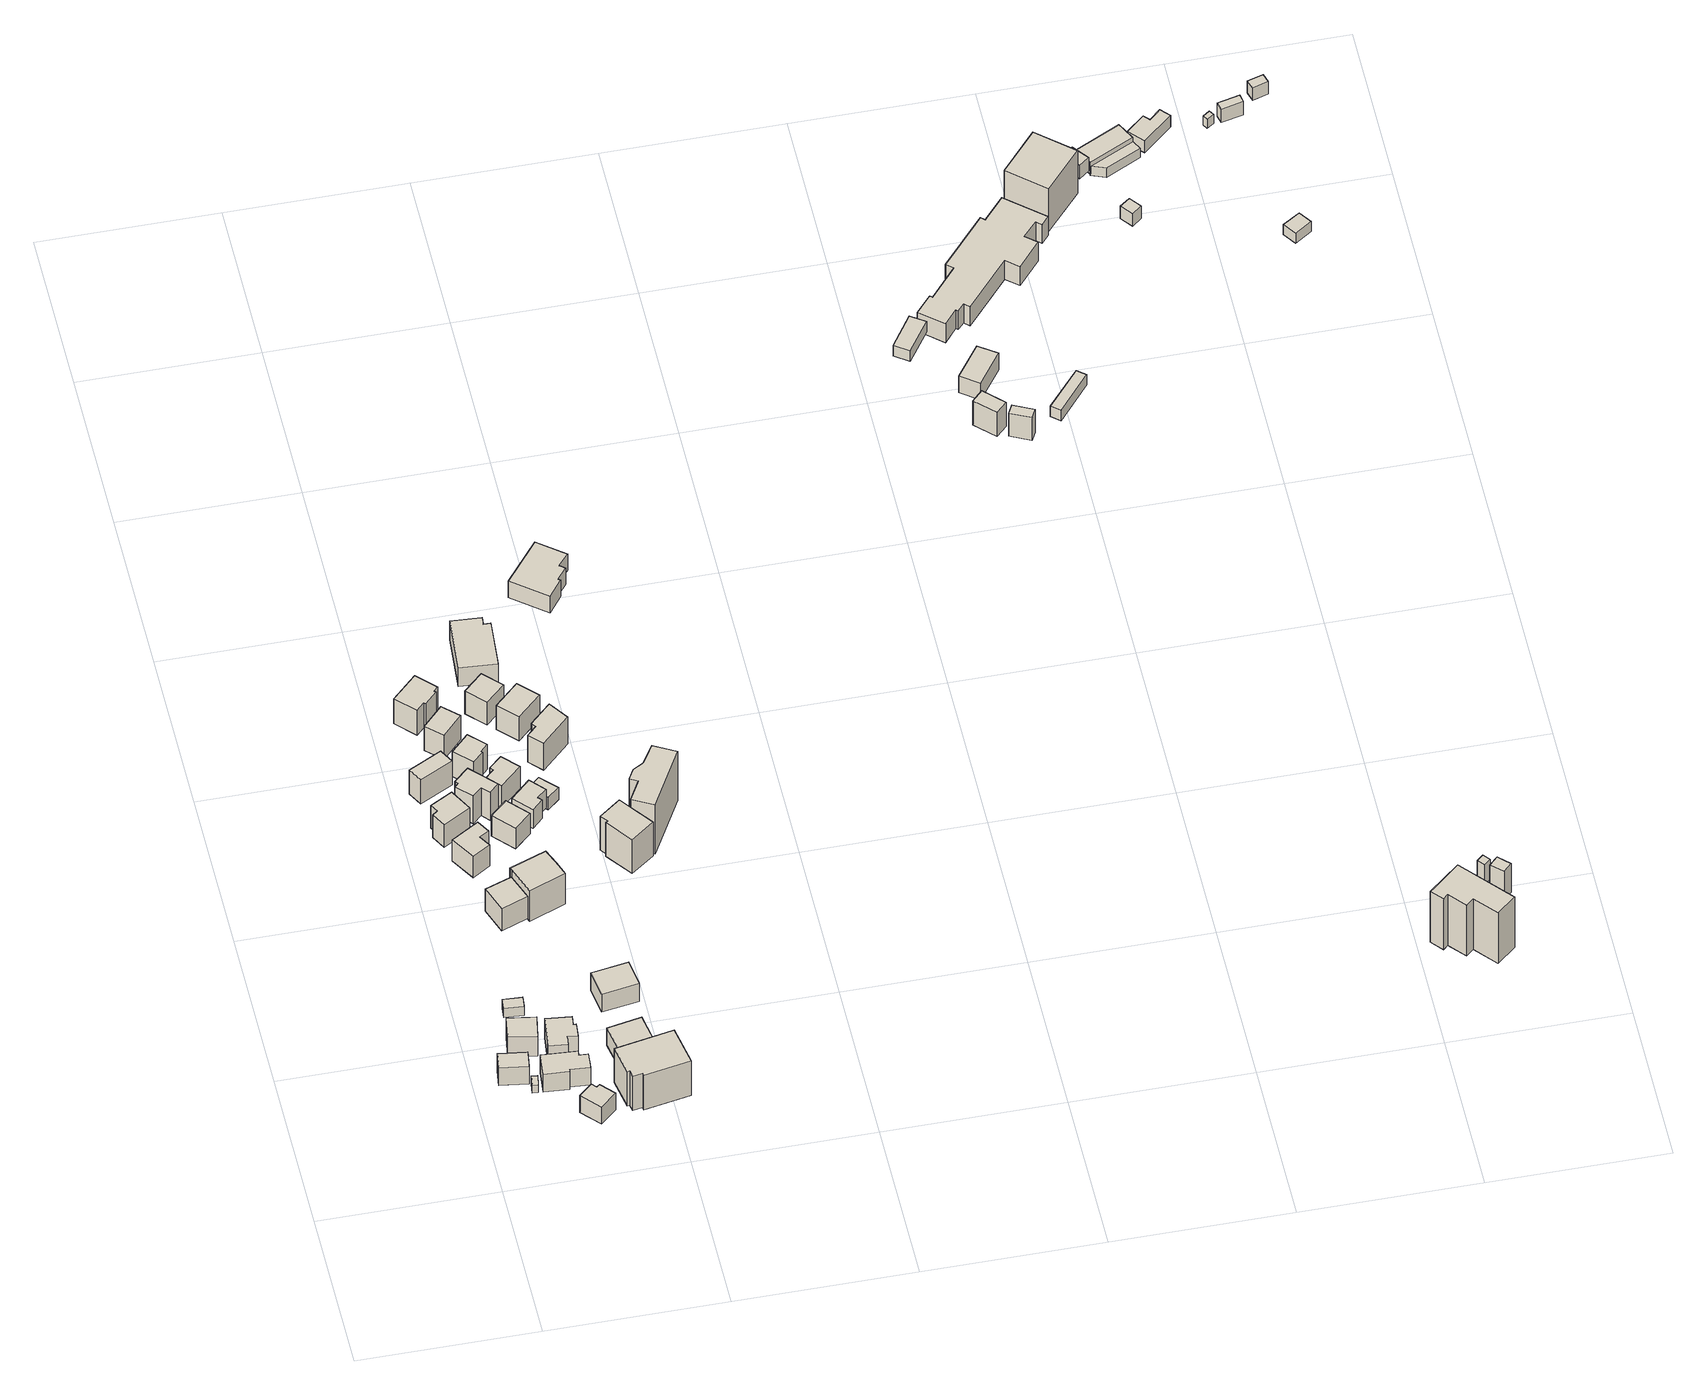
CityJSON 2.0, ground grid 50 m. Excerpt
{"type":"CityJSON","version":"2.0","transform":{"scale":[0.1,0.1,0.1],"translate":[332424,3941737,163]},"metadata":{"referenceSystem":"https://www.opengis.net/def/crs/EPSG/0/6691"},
"CityObjects":{
"building1":{"type":"Building","attributes":{"usage":"411","measuredHeight":7.6,"storeysAboveGround":2,"BuildingIDAttribute.prefecture":"14","BuildingIDAttribute.city":"14151","BuildingDetailAttribute.totalFloorArea":66.22,"BuildingDetailAttribute.buildingFootprintArea":33.11,"BuildingDetailAttribute.buildingStructureType":"601","BuildingDetailAttribute.buildingStructureOrgType":"1","BuildingDetailAttribute.orgUsage":"10","BuildingDetailAttribute.surveyYear":2015,"BuildingLandSlideRiskAttribute.description":"1","BuildingLandSlideRiskAttribute.areaType":"1"},"geometry":[{"type":"Solid","lod":"1","boundaries":[[[[0,1,2,3]],[[2,4,5,3]],[[1,6,4,2]],[[0,7,6,1]],[[3,5,7,0]],[[4,6,7,5]]]]}]},
"building2":{"type":"Building","attributes":{"BuildingIDAttribute.prefecture":"14","BuildingIDAttribute.city":"14151","BuildingDetailAttribute.surveyYear":2015,"BuildingLandSlideRiskAttribute.description":"1","BuildingLandSlideRiskAttribute.areaType":"1"},"geometry":[{"type":"Solid","lod":"1","boundaries":[[[[8,9,10,11]],[[10,12,13,11]],[[9,14,12,10]],[[8,15,14,9]],[[11,13,15,8]],[[12,14,15,13]]]]}]},
"building3":{"type":"Building","attributes":{"usage":"411","measuredHeight":8.2,"storeysAboveGround":2,"BuildingIDAttribute.prefecture":"14","BuildingIDAttribute.city":"14151","BuildingDetailAttribute.totalFloorArea":88.1,"BuildingDetailAttribute.buildingFootprintArea":44.05,"BuildingDetailAttribute.buildingStructureType":"601","BuildingDetailAttribute.buildingStructureOrgType":"1","BuildingDetailAttribute.orgUsage":"10","BuildingDetailAttribute.surveyYear":2015,"BuildingLandSlideRiskAttribute.description":"1","BuildingLandSlideRiskAttribute.areaType":"1"},"geometry":[{"type":"Solid","lod":"1","boundaries":[[[[16,17,18,19]],[[18,20,21,19]],[[17,22,20,18]],[[16,23,22,17]],[[19,21,23,16]],[[20,22,23,21]]]]}]},
"building4":{"type":"Building","attributes":{"usage":"451","measuredHeight":3.6,"storeysAboveGround":1,"BuildingIDAttribute.prefecture":"14","BuildingIDAttribute.city":"14151","BuildingDetailAttribute.totalFloorArea":15.92,"BuildingDetailAttribute.buildingFootprintArea":15.92,"BuildingDetailAttribute.buildingStructureType":"601","BuildingDetailAttribute.buildingStructureOrgType":"1","BuildingDetailAttribute.orgUsage":"200","BuildingDetailAttribute.surveyYear":2015,"BuildingLandSlideRiskAttribute.description":"1","BuildingLandSlideRiskAttribute.areaType":"1"},"geometry":[{"type":"Solid","lod":"1","boundaries":[[[[24,25,26,27]],[[26,28,29,27]],[[25,30,28,26]],[[24,31,30,25]],[[27,29,31,24]],[[28,30,31,29]]]]}]},
"building5":{"type":"Building","attributes":{"usage":"411","measuredHeight":7.5,"storeysAboveGround":2,"BuildingIDAttribute.prefecture":"14","BuildingIDAttribute.city":"14151","BuildingDetailAttribute.totalFloorArea":128.13,"BuildingDetailAttribute.buildingFootprintArea":64.07,"BuildingDetailAttribute.buildingStructureType":"601","BuildingDetailAttribute.buildingStructureOrgType":"1","BuildingDetailAttribute.orgUsage":"10","BuildingDetailAttribute.surveyYear":2015,"BuildingLandSlideRiskAttribute.description":"1","BuildingLandSlideRiskAttribute.areaType":"1"},"geometry":[{"type":"Solid","lod":"1","boundaries":[[[[32,33,34,35,36,37,38,39]],[[38,40,41,39]],[[37,42,40,38]],[[36,43,42,37]],[[35,44,43,36]],[[34,45,44,35]],[[33,46,45,34]],[[32,47,46,33]],[[39,41,47,32]],[[40,42,43,44,45,46,47,41]]]]}]},
"building6":{"type":"Building","attributes":{"usage":"411","measuredHeight":7.3,"storeysAboveGround":2,"BuildingIDAttribute.prefecture":"14","BuildingIDAttribute.city":"14151","BuildingDetailAttribute.totalFloorArea":67.98,"BuildingDetailAttribute.buildingFootprintArea":33.99,"BuildingDetailAttribute.buildingStructureType":"601","BuildingDetailAttribute.buildingStructureOrgType":"1","BuildingDetailAttribute.orgUsage":"10","BuildingDetailAttribute.surveyYear":2015,"BuildingLandSlideRiskAttribute.description":"1","BuildingLandSlideRiskAttribute.areaType":"1"},"geometry":[{"type":"Solid","lod":"1","boundaries":[[[[48,49,50,51,52,53]],[[52,54,55,53]],[[51,56,54,52]],[[50,57,56,51]],[[49,58,57,50]],[[48,59,58,49]],[[53,55,59,48]],[[54,56,57,58,59,55]]]]}]},
"building7":{"type":"Building","attributes":{"usage":"411","measuredHeight":8.1,"storeysAboveGround":2,"BuildingIDAttribute.prefecture":"14","BuildingIDAttribute.city":"14151","BuildingDetailAttribute.totalFloorArea":109.6,"BuildingDetailAttribute.buildingFootprintArea":54.8,"BuildingDetailAttribute.buildingStructureType":"601","BuildingDetailAttribute.buildingStructureOrgType":"1","BuildingDetailAttribute.orgUsage":"10","BuildingDetailAttribute.surveyYear":2015,"BuildingLandSlideRiskAttribute.description":"1","BuildingLandSlideRiskAttribute.areaType":"1"},"geometry":[{"type":"Solid","lod":"1","boundaries":[[[[60,61,62,63,64,65,66,67,68]],[[67,69,70,68]],[[66,71,69,67]],[[65,72,71,66]],[[64,73,72,65]],[[63,74,73,64]],[[62,75,74,63]],[[61,76,75,62]],[[60,77,76,61]],[[68,70,77,60]],[[69,71,72,73,74,75,76,77,70]]]]}]},
"building8":{"type":"Building","attributes":{"usage":"411","measuredHeight":9.8,"storeysAboveGround":2,"BuildingIDAttribute.prefecture":"14","BuildingIDAttribute.city":"14151","BuildingDetailAttribute.totalFloorArea":100.2,"BuildingDetailAttribute.buildingFootprintArea":50.1,"BuildingDetailAttribute.buildingStructureType":"601","BuildingDetailAttribute.buildingStructureOrgType":"1","BuildingDetailAttribute.orgUsage":"10","BuildingDetailAttribute.surveyYear":2015},"geometry":[{"type":"Solid","lod":"1","boundaries":[[[[78,79,80,81,82,83]],[[82,84,85,83]],[[81,86,84,82]],[[80,87,86,81]],[[79,88,87,80]],[[78,89,88,79]],[[83,85,89,78]],[[84,86,87,88,89,85]]]]}]},
"building9":{"type":"Building","attributes":{"usage":"411","measuredHeight":8.9,"storeysAboveGround":2,"BuildingIDAttribute.prefecture":"14","BuildingIDAttribute.city":"14151","BuildingDetailAttribute.totalFloorArea":109.47,"BuildingDetailAttribute.buildingFootprintArea":54.73,"BuildingDetailAttribute.buildingStructureType":"601","BuildingDetailAttribute.buildingStructureOrgType":"1","BuildingDetailAttribute.orgUsage":"10","BuildingDetailAttribute.surveyYear":2015,"BuildingLandSlideRiskAttribute.description":"1","BuildingLandSlideRiskAttribute.areaType":"1"},"geometry":[{"type":"Solid","lod":"1","boundaries":[[[[90,91,92,93]],[[92,94,95,93]],[[91,96,94,92]],[[90,97,96,91]],[[93,95,97,90]],[[94,96,97,95]]]]}]},
"building10":{"type":"Building","attributes":{"usage":"411","measuredHeight":9.5,"storeysAboveGround":2,"BuildingIDAttribute.prefecture":"14","BuildingIDAttribute.city":"14151","BuildingDetailAttribute.totalFloorArea":100.1,"BuildingDetailAttribute.buildingFootprintArea":50.05,"BuildingDetailAttribute.buildingStructureType":"601","BuildingDetailAttribute.buildingStructureOrgType":"1","BuildingDetailAttribute.orgUsage":"10","BuildingDetailAttribute.surveyYear":2015},"geometry":[{"type":"Solid","lod":"1","boundaries":[[[[98,99,100,101,102,103]],[[102,104,105,103]],[[101,106,104,102]],[[100,107,106,101]],[[99,108,107,100]],[[98,109,108,99]],[[103,105,109,98]],[[104,106,107,108,109,105]]]]}]},
"building11":{"type":"Building","attributes":{"usage":"411","measuredHeight":9.9,"storeysAboveGround":2,"BuildingIDAttribute.prefecture":"14","BuildingIDAttribute.city":"14151","BuildingDetailAttribute.totalFloorArea":78.92,"BuildingDetailAttribute.buildingFootprintArea":39.46,"BuildingDetailAttribute.buildingStructureType":"601","BuildingDetailAttribute.buildingStructureOrgType":"1","BuildingDetailAttribute.orgUsage":"10","BuildingDetailAttribute.surveyYear":2015},"geometry":[{"type":"Solid","lod":"1","boundaries":[[[[110,111,112,113]],[[112,114,115,113]],[[111,116,114,112]],[[110,117,116,111]],[[113,115,117,110]],[[114,116,117,115]]]]}]},
"building12":{"type":"Building","attributes":{"usage":"411","measuredHeight":7.6,"storeysAboveGround":2,"BuildingIDAttribute.prefecture":"14","BuildingIDAttribute.city":"14151","BuildingDetailAttribute.totalFloorArea":109.72,"BuildingDetailAttribute.buildingFootprintArea":54.86,"BuildingDetailAttribute.buildingStructureType":"601","BuildingDetailAttribute.buildingStructureOrgType":"1","BuildingDetailAttribute.orgUsage":"10","BuildingDetailAttribute.surveyYear":2015,"BuildingLandSlideRiskAttribute.description":"1","BuildingLandSlideRiskAttribute.areaType":"1"},"geometry":[{"type":"Solid","lod":"1","boundaries":[[[[118,119,120,121]],[[120,122,123,121]],[[119,124,122,120]],[[118,125,124,119]],[[121,123,125,118]],[[122,124,125,123]]]]}]},
"building13":{"type":"Building","attributes":{"usage":"411","measuredHeight":14.6,"storeysAboveGround":2,"BuildingIDAttribute.prefecture":"14","BuildingIDAttribute.city":"14151","BuildingDetailAttribute.totalFloorArea":276.48,"BuildingDetailAttribute.buildingFootprintArea":138.24,"BuildingDetailAttribute.buildingStructureType":"601","BuildingDetailAttribute.buildingStructureOrgType":"1","BuildingDetailAttribute.orgUsage":"10","BuildingDetailAttribute.surveyYear":2015,"BuildingLandSlideRiskAttribute.description":"1","BuildingLandSlideRiskAttribute.areaType":"1"},"geometry":[{"type":"Solid","lod":"1","boundaries":[[[[126,127,128,129,130,131,132,133]],[[132,134,135,133]],[[131,136,134,132]],[[130,137,136,131]],[[129,138,137,130]],[[128,139,138,129]],[[127,140,139,128]],[[126,141,140,127]],[[133,135,141,126]],[[134,136,137,138,139,140,141,135]]]]}]},
"building14":{"type":"Building","attributes":{"usage":"411","measuredHeight":10.6,"storeysAboveGround":2,"BuildingIDAttribute.prefecture":"14","BuildingIDAttribute.city":"14151","BuildingDetailAttribute.totalFloorArea":120.96,"BuildingDetailAttribute.buildingFootprintArea":60.48,"BuildingDetailAttribute.buildingStructureType":"601","BuildingDetailAttribute.buildingStructureOrgType":"1","BuildingDetailAttribute.orgUsage":"10","BuildingDetailAttribute.surveyYear":2015},"geometry":[{"type":"Solid","lod":"1","boundaries":[[[[142,143,144,145,146,147,148,149]],[[148,150,151,149]],[[147,152,150,148]],[[146,153,152,147]],[[145,154,153,146]],[[144,155,154,145]],[[143,156,155,144]],[[142,157,156,143]],[[149,151,157,142]],[[150,152,153,154,155,156,157,151]]]]}]},
"building15":{"type":"Building","attributes":{"usage":"411","measuredHeight":11.6,"storeysAboveGround":2,"BuildingIDAttribute.prefecture":"14","BuildingIDAttribute.city":"14151","BuildingDetailAttribute.totalFloorArea":68.12,"BuildingDetailAttribute.buildingFootprintArea":34.06,"BuildingDetailAttribute.buildingStructureType":"601","BuildingDetailAttribute.buildingStructureOrgType":"1","BuildingDetailAttribute.orgUsage":"10","BuildingDetailAttribute.surveyYear":2015},"geometry":[{"type":"Solid","lod":"1","boundaries":[[[[158,159,160,161,162,163,164,165]],[[164,166,167,165]],[[163,168,166,164]],[[162,169,168,163]],[[161,170,169,162]],[[160,171,170,161]],[[159,172,171,160]],[[158,173,172,159]],[[165,167,173,158]],[[166,168,169,170,171,172,173,167]]]]}]},
"building16":{"type":"Building","attributes":{"usage":"411","measuredHeight":10.1,"storeysAboveGround":2,"BuildingIDAttribute.prefecture":"14","BuildingIDAttribute.city":"14151","BuildingDetailAttribute.totalFloorArea":81.34,"BuildingDetailAttribute.buildingFootprintArea":40.67,"BuildingDetailAttribute.buildingStructureType":"601","BuildingDetailAttribute.buildingStructureOrgType":"1","BuildingDetailAttribute.orgUsage":"10","BuildingDetailAttribute.surveyYear":2015},"geometry":[{"type":"Solid","lod":"1","boundaries":[[[[174,175,176,177]],[[176,178,179,177]],[[175,180,178,176]],[[174,181,180,175]],[[177,179,181,174]],[[178,180,181,179]]]]}]},
"building17":{"type":"Building","attributes":{"usage":"411","measuredHeight":12.7,"storeysAboveGround":2,"BuildingIDAttribute.prefecture":"14","BuildingIDAttribute.city":"14151","BuildingDetailAttribute.totalFloorArea":176.42,"BuildingDetailAttribute.buildingFootprintArea":88.21,"BuildingDetailAttribute.buildingStructureType":"601","BuildingDetailAttribute.buildingStructureOrgType":"1","BuildingDetailAttribute.orgUsage":"10","BuildingDetailAttribute.surveyYear":2015,"BuildingLandSlideRiskAttribute.description":"1","BuildingLandSlideRiskAttribute.areaType":"1"},"geometry":[{"type":"Solid","lod":"1","boundaries":[[[[182,183,184,185,186,187]],[[186,188,189,187]],[[185,190,188,186]],[[184,191,190,185]],[[183,192,191,184]],[[182,193,192,183]],[[187,189,193,182]],[[188,190,191,192,193,189]]]]}]},
"building18":{"type":"Building","attributes":{"usage":"411","measuredHeight":8.5,"storeysAboveGround":1,"BuildingIDAttribute.prefecture":"14","BuildingIDAttribute.city":"14151","BuildingDetailAttribute.totalFloorArea":77.03,"BuildingDetailAttribute.buildingFootprintArea":77.03,"BuildingDetailAttribute.buildingStructureType":"601","BuildingDetailAttribute.buildingStructureOrgType":"1","BuildingDetailAttribute.orgUsage":"10","BuildingDetailAttribute.surveyYear":2015,"BuildingLandSlideRiskAttribute.description":"1","BuildingLandSlideRiskAttribute.areaType":"1"},"geometry":[{"type":"Solid","lod":"1","boundaries":[[[[194,195,196,197]],[[196,198,199,197]],[[195,200,198,196]],[[194,201,200,195]],[[197,199,201,194]],[[198,200,201,199]]]]}]},
"building19":{"type":"Building","attributes":{"usage":"411","measuredHeight":10.5,"storeysAboveGround":2,"BuildingIDAttribute.prefecture":"14","BuildingIDAttribute.city":"14151","BuildingDetailAttribute.totalFloorArea":76.1,"BuildingDetailAttribute.buildingFootprintArea":38.05,"BuildingDetailAttribute.buildingStructureType":"601","BuildingDetailAttribute.buildingStructureOrgType":"1","BuildingDetailAttribute.orgUsage":"10","BuildingDetailAttribute.surveyYear":2015},"geometry":[{"type":"Solid","lod":"1","boundaries":[[[[202,203,204,205,206,207]],[[206,208,209,207]],[[205,210,208,206]],[[204,211,210,205]],[[203,212,211,204]],[[202,213,212,203]],[[207,209,213,202]],[[208,210,211,212,213,209]]]]}]},
"building20":{"type":"Building","attributes":{"usage":"411","measuredHeight":8.8,"storeysAboveGround":2,"BuildingIDAttribute.prefecture":"14","BuildingIDAttribute.city":"14151","BuildingDetailAttribute.totalFloorArea":83.09,"BuildingDetailAttribute.buildingFootprintArea":41.54,"BuildingDetailAttribute.buildingStructureType":"601","BuildingDetailAttribute.buildingStructureOrgType":"1","BuildingDetailAttribute.orgUsage":"10","BuildingDetailAttribute.surveyYear":2015},"geometry":[{"type":"Solid","lod":"1","boundaries":[[[[214,215,216,217]],[[216,218,219,217]],[[215,220,218,216]],[[214,221,220,215]],[[217,219,221,214]],[[218,220,221,219]]]]}]},
"building21":{"type":"Building","attributes":{"usage":"411","measuredHeight":9.1,"storeysAboveGround":2,"BuildingIDAttribute.prefecture":"14","BuildingIDAttribute.city":"14151","BuildingDetailAttribute.totalFloorArea":77.17,"BuildingDetailAttribute.buildingFootprintArea":38.58,"BuildingDetailAttribute.buildingStructureType":"601","BuildingDetailAttribute.buildingStructureOrgType":"1","BuildingDetailAttribute.orgUsage":"10","BuildingDetailAttribute.surveyYear":2015},"geometry":[{"type":"Solid","lod":"1","boundaries":[[[[222,223,224,225,226,227]],[[226,228,229,227]],[[225,230,228,226]],[[224,231,230,225]],[[223,232,231,224]],[[222,233,232,223]],[[227,229,233,222]],[[228,230,231,232,233,229]]]]}]},
"building22":{"type":"Building","attributes":{"usage":"411","measuredHeight":7.8,"storeysAboveGround":2,"BuildingIDAttribute.prefecture":"14","BuildingIDAttribute.city":"14151","BuildingDetailAttribute.totalFloorArea":80.08,"BuildingDetailAttribute.buildingFootprintArea":40.04,"BuildingDetailAttribute.buildingStructureType":"601","BuildingDetailAttribute.buildingStructureOrgType":"1","BuildingDetailAttribute.orgUsage":"10","BuildingDetailAttribute.surveyYear":2015},"geometry":[{"type":"Solid","lod":"1","boundaries":[[[[234,235,236,237,238,239]],[[238,240,241,239]],[[237,242,240,238]],[[236,243,242,237]],[[235,244,243,236]],[[234,245,244,235]],[[239,241,245,234]],[[240,242,243,244,245,241]]]]}]},
"building23":{"type":"Building","attributes":{"usage":"411","measuredHeight":9.6,"storeysAboveGround":2,"BuildingIDAttribute.prefecture":"14","BuildingIDAttribute.city":"14151","BuildingDetailAttribute.totalFloorArea":99.94,"BuildingDetailAttribute.buildingFootprintArea":49.97,"BuildingDetailAttribute.buildingStructureType":"601","BuildingDetailAttribute.buildingStructureOrgType":"1","BuildingDetailAttribute.orgUsage":"10","BuildingDetailAttribute.surveyYear":2015},"geometry":[{"type":"Solid","lod":"1","boundaries":[[[[246,247,248,249]],[[248,250,251,249]],[[247,252,250,248]],[[246,253,252,247]],[[249,251,253,246]],[[250,252,253,251]]]]}]},
"building24":{"type":"Building","attributes":{"measuredHeight":7.2,"BuildingIDAttribute.prefecture":"14","BuildingIDAttribute.city":"14151","BuildingDetailAttribute.surveyYear":2015},"geometry":[{"type":"Solid","lod":"1","boundaries":[[[[254,255,256,257]],[[256,258,259,257]],[[255,260,258,256]],[[254,261,260,255]],[[257,259,261,254]],[[258,260,261,259]]]]}]},
"building25":{"type":"Building","attributes":{"usage":"411","measuredHeight":9.3,"storeysAboveGround":2,"BuildingIDAttribute.prefecture":"14","BuildingIDAttribute.city":"14151","BuildingDetailAttribute.totalFloorArea":285.91,"BuildingDetailAttribute.buildingFootprintArea":142.96,"BuildingDetailAttribute.buildingStructureType":"601","BuildingDetailAttribute.buildingStructureOrgType":"1","BuildingDetailAttribute.orgUsage":"10","BuildingDetailAttribute.surveyYear":2015,"BuildingLandSlideRiskAttribute.description":"1","BuildingLandSlideRiskAttribute.areaType":"1"},"geometry":[{"type":"Solid","lod":"1","boundaries":[[[[262,263,264,265,266,267]],[[266,268,269,267]],[[265,270,268,266]],[[264,271,270,265]],[[263,272,271,264]],[[262,273,272,263]],[[267,269,273,262]],[[268,270,271,272,273,269]]]]}]},
"building26":{"type":"Building","attributes":{"usage":"411","measuredHeight":10.1,"storeysAboveGround":2,"BuildingIDAttribute.prefecture":"14","BuildingIDAttribute.city":"14151","BuildingDetailAttribute.totalFloorArea":109.82,"BuildingDetailAttribute.buildingFootprintArea":54.91,"BuildingDetailAttribute.buildingStructureType":"601","BuildingDetailAttribute.buildingStructureOrgType":"1","BuildingDetailAttribute.orgUsage":"10","BuildingDetailAttribute.surveyYear":2015},"geometry":[{"type":"Solid","lod":"1","boundaries":[[[[274,275,276,277]],[[276,278,279,277]],[[275,280,278,276]],[[274,281,280,275]],[[277,279,281,274]],[[278,280,281,279]]]]}]},
"building27":{"type":"Building","attributes":{"usage":"411","measuredHeight":11.4,"storeysAboveGround":2,"BuildingIDAttribute.prefecture":"14","BuildingIDAttribute.city":"14151","BuildingDetailAttribute.totalFloorArea":121.35,"BuildingDetailAttribute.buildingFootprintArea":60.68,"BuildingDetailAttribute.buildingStructureType":"601","BuildingDetailAttribute.buildingStructureOrgType":"1","BuildingDetailAttribute.orgUsage":"10","BuildingDetailAttribute.surveyYear":2015},"geometry":[{"type":"Solid","lod":"1","boundaries":[[[[282,283,284,285,286,287]],[[286,288,289,287]],[[285,290,288,286]],[[284,291,290,285]],[[283,292,291,284]],[[282,293,292,283]],[[287,289,293,282]],[[288,290,291,292,293,289]]]]}]},
"building28":{"type":"Building","attributes":{"usage":"411","measuredHeight":14.3,"storeysAboveGround":2,"BuildingIDAttribute.prefecture":"14","BuildingIDAttribute.city":"14151","BuildingDetailAttribute.totalFloorArea":157.27,"BuildingDetailAttribute.buildingFootprintArea":78.64,"BuildingDetailAttribute.buildingStructureType":"601","BuildingDetailAttribute.buildingStructureOrgType":"1","BuildingDetailAttribute.orgUsage":"10","BuildingDetailAttribute.surveyYear":2015,"BuildingLandSlideRiskAttribute.description":"1","BuildingLandSlideRiskAttribute.areaType":"1"},"geometry":[{"type":"Solid","lod":"1","boundaries":[[[[294,295,296,297,298,299]],[[298,300,301,299]],[[297,302,300,298]],[[296,303,302,297]],[[295,304,303,296]],[[294,305,304,295]],[[299,301,305,294]],[[300,302,303,304,305,301]]]]}]},
"building29":{"type":"Building","attributes":{"usage":"411","measuredHeight":19.6,"storeysAboveGround":2,"BuildingIDAttribute.prefecture":"14","BuildingIDAttribute.city":"14151","BuildingDetailAttribute.totalFloorArea":207.94,"BuildingDetailAttribute.buildingFootprintArea":103.97,"BuildingDetailAttribute.buildingStructureType":"601","BuildingDetailAttribute.buildingStructureOrgType":"1","BuildingDetailAttribute.orgUsage":"10","BuildingDetailAttribute.surveyYear":2015,"BuildingLandSlideRiskAttribute.description":"1","BuildingLandSlideRiskAttribute.areaType":"1"},"geometry":[{"type":"Solid","lod":"1","boundaries":[[[[306,307,308,309,310,311,312,313]],[[312,314,315,313]],[[311,316,314,312]],[[310,317,316,311]],[[309,318,317,310]],[[308,319,318,309]],[[307,320,319,308]],[[306,321,320,307]],[[313,315,321,306]],[[314,316,317,318,319,320,321,315]]]]}]},
"building30":{"type":"Building","attributes":{"usage":"411","measuredHeight":7.8,"storeysAboveGround":2,"BuildingIDAttribute.prefecture":"14","BuildingIDAttribute.city":"14151","BuildingDetailAttribute.totalFloorArea":284.05,"BuildingDetailAttribute.buildingFootprintArea":142.03,"BuildingDetailAttribute.buildingStructureType":"601","BuildingDetailAttribute.buildingStructureOrgType":"1","BuildingDetailAttribute.orgUsage":"10","BuildingDetailAttribute.surveyYear":2015},"geometry":[{"type":"Solid","lod":"1","boundaries":[[[[322,323,324,325,326,327,328,329]],[[328,330,331,329]],[[327,332,330,328]],[[326,333,332,327]],[[325,334,333,326]],[[324,335,334,325]],[[323,336,335,324]],[[322,337,336,323]],[[329,331,337,322]],[[330,332,333,334,335,336,337,331]]]]}]},
"building31":{"type":"Building","attributes":{"usage":"403","measuredHeight":16.8,"storeysAboveGround":1,"BuildingIDAttribute.prefecture":"14","BuildingIDAttribute.city":"14151","BuildingDetailAttribute.totalFloorArea":45.93,"BuildingDetailAttribute.buildingFootprintArea":45.93,"BuildingDetailAttribute.buildingStructureType":"601","BuildingDetailAttribute.buildingStructureOrgType":"1","BuildingDetailAttribute.orgUsage":"80","BuildingDetailAttribute.surveyYear":2015,"BuildingLandSlideRiskAttribute.description":"1","BuildingLandSlideRiskAttribute.areaType":"1"},"geometry":[{"type":"Solid","lod":"1","boundaries":[[[[338,339,340,341]],[[340,342,343,341]],[[339,344,342,340]],[[338,345,344,339]],[[341,343,345,338]],[[342,344,345,343]]]]}]},
"building32":{"type":"Building","attributes":{"usage":"403","measuredHeight":13.8,"storeysAboveGround":1,"BuildingIDAttribute.prefecture":"14","BuildingIDAttribute.city":"14151","BuildingDetailAttribute.totalFloorArea":28.81,"BuildingDetailAttribute.buildingFootprintArea":28.81,"BuildingDetailAttribute.buildingStructureType":"601","BuildingDetailAttribute.buildingStructureOrgType":"1","BuildingDetailAttribute.orgUsage":"80","BuildingDetailAttribute.surveyYear":2015},"geometry":[{"type":"Solid","lod":"1","boundaries":[[[[346,347,348,349]],[[348,350,351,349]],[[347,352,350,348]],[[346,353,352,347]],[[349,351,353,346]],[[350,352,353,351]]]]}]},
"building33":{"type":"Building","attributes":{"usage":"403","measuredHeight":7.1,"storeysAboveGround":1,"BuildingIDAttribute.prefecture":"14","BuildingIDAttribute.city":"14151","BuildingDetailAttribute.totalFloorArea":64.97,"BuildingDetailAttribute.buildingFootprintArea":64.97,"BuildingDetailAttribute.buildingStructureType":"601","BuildingDetailAttribute.buildingStructureOrgType":"1","BuildingDetailAttribute.orgUsage":"80","BuildingDetailAttribute.surveyYear":2015,"BuildingLandSlideRiskAttribute.description":"1","BuildingLandSlideRiskAttribute.areaType":"1"},"geometry":[{"type":"Solid","lod":"1","boundaries":[[[[354,355,356,357]],[[356,358,359,357]],[[355,360,358,356]],[[354,361,360,355]],[[357,359,361,354]],[[358,360,361,359]]]]}]},
"building34":{"type":"Building","attributes":{"measuredHeight":9.6,"BuildingIDAttribute.prefecture":"14","BuildingIDAttribute.city":"14151","BuildingDetailAttribute.surveyYear":2015},"geometry":[{"type":"Solid","lod":"1","boundaries":[[[[362,363,364,365]],[[364,366,367,365]],[[363,368,366,364]],[[362,369,368,363]],[[365,367,369,362]],[[366,368,369,367]]]]}]},
"building35":{"type":"Building","attributes":{"usage":"431","measuredHeight":20.1,"storeysAboveGround":1,"BuildingIDAttribute.prefecture":"14","BuildingIDAttribute.city":"14151","BuildingDetailAttribute.totalFloorArea":141.35,"BuildingDetailAttribute.buildingFootprintArea":141.35,"BuildingDetailAttribute.buildingStructureType":"601","BuildingDetailAttribute.buildingStructureOrgType":"1","BuildingDetailAttribute.orgUsage":"143","BuildingDetailAttribute.surveyYear":2015,"BuildingLandSlideRiskAttribute.description":"1","BuildingLandSlideRiskAttribute.areaType":"1"},"geometry":[{"type":"Solid","lod":"1","boundaries":[[[[370,371,372,373,374,375,376,377]],[[376,378,379,377]],[[375,380,378,376]],[[374,381,380,375]],[[373,382,381,374]],[[372,383,382,373]],[[371,384,383,372]],[[370,385,384,371]],[[377,379,385,370]],[[378,380,381,382,383,384,385,379]]]]}]},
"building36":{"type":"Building","attributes":{"measuredHeight":5.6,"BuildingIDAttribute.prefecture":"14","BuildingIDAttribute.city":"14151","BuildingDetailAttribute.surveyYear":2015},"geometry":[{"type":"Solid","lod":"1","boundaries":[[[[386,387,388,389]],[[388,390,391,389]],[[387,392,390,388]],[[386,393,392,387]],[[389,391,393,386]],[[390,392,393,391]]]]}]},
"building37":{"type":"Building","attributes":{"usage":"403","measuredHeight":9.4,"storeysAboveGround":4,"BuildingIDAttribute.prefecture":"14","BuildingIDAttribute.city":"14151","BuildingDetailAttribute.totalFloorArea":1766.41,"BuildingDetailAttribute.buildingFootprintArea":441.6,"BuildingDetailAttribute.buildingStructureType":"610","BuildingDetailAttribute.buildingStructureOrgType":"2","BuildingDetailAttribute.orgUsage":"80","BuildingDetailAttribute.surveyYear":2015,"BuildingLandSlideRiskAttribute.description":"1","BuildingLandSlideRiskAttribute.areaType":"1"},"geometry":[{"type":"Solid","lod":"1","boundaries":[[[[394,395,396,397,398,399,400,401,402,403,404,405,406,407,408,409,410,411,412,413]],[[412,414,415,413]],[[411,416,414,412]],[[410,417,416,411]],[[409,418,417,410]],[[408,419,418,409]],[[407,420,419,408]],[[406,421,420,407]],[[405,422,421,406]],[[404,423,422,405]],[[403,424,423,404]],[[402,425,424,403]],[[401,426,425,402]],[[400,427,426,401]],[[399,428,427,400]],[[398,429,428,399]],[[397,430,429,398]],[[396,431,430,397]],[[395,432,431,396]],[[394,433,432,395]],[[413,415,433,394]],[[414,416,417,418,419,420,421,422,423,424,425,426,427,428,429,430,431,432,433,415]]]]}]},
"building38":{"type":"Building","attributes":{"measuredHeight":8.3,"BuildingIDAttribute.prefecture":"14","BuildingIDAttribute.city":"14151","BuildingDetailAttribute.surveyYear":2015,"BuildingLandSlideRiskAttribute.description":"1","BuildingLandSlideRiskAttribute.areaType":"1"},"geometry":[{"type":"Solid","lod":"1","boundaries":[[[[434,435,436,437]],[[436,438,439,437]],[[435,440,438,436]],[[434,441,440,435]],[[437,439,441,434]],[[438,440,441,439]]]]}]},
"building39":{"type":"Building","attributes":{"usage":"431","measuredHeight":12.1,"storeysAboveGround":1,"BuildingIDAttribute.prefecture":"14","BuildingIDAttribute.city":"14151","BuildingDetailAttribute.totalFloorArea":12.57,"BuildingDetailAttribute.buildingFootprintArea":12.57,"BuildingDetailAttribute.buildingStructureType":"601","BuildingDetailAttribute.buildingStructureOrgType":"1","BuildingDetailAttribute.orgUsage":"143","BuildingDetailAttribute.surveyYear":2015,"BuildingLandSlideRiskAttribute.description":"1","BuildingLandSlideRiskAttribute.areaType":"1"},"geometry":[{"type":"Solid","lod":"1","boundaries":[[[[442,443,444,445]],[[444,446,447,445]],[[443,448,446,444]],[[442,449,448,443]],[[445,447,449,442]],[[446,448,449,447]]]]}]},
"building40":{"type":"Building","attributes":{"usage":"403","measuredHeight":17.9,"storeysAboveGround":4,"BuildingIDAttribute.prefecture":"14","BuildingIDAttribute.city":"14151","BuildingDetailAttribute.totalFloorArea":684.28,"BuildingDetailAttribute.buildingFootprintArea":171.07,"BuildingDetailAttribute.buildingStructureType":"610","BuildingDetailAttribute.buildingStructureOrgType":"2","BuildingDetailAttribute.orgUsage":"80","BuildingDetailAttribute.surveyYear":2015,"BuildingLandSlideRiskAttribute.description":"1","BuildingLandSlideRiskAttribute.areaType":"1"},"geometry":[{"type":"Solid","lod":"1","boundaries":[[[[450,451,452,453]],[[452,454,455,453]],[[451,456,454,452]],[[450,457,456,451]],[[453,455,457,450]],[[454,456,457,455]]]]}]},
"building41":{"type":"Building","attributes":{"usage":"402","measuredHeight":5.6,"storeysAboveGround":1,"BuildingIDAttribute.prefecture":"14","BuildingIDAttribute.city":"14151","BuildingDetailAttribute.totalFloorArea":68.71,"BuildingDetailAttribute.buildingFootprintArea":68.71,"BuildingDetailAttribute.buildingStructureType":"601","BuildingDetailAttribute.buildingStructureOrgType":"1","BuildingDetailAttribute.orgUsage":"73","BuildingDetailAttribute.surveyYear":2015,"BuildingLandSlideRiskAttribute.description":"1","BuildingLandSlideRiskAttribute.areaType":"1"},"geometry":[{"type":"Solid","lod":"1","boundaries":[[[[458,459,460,461]],[[460,462,463,461]],[[459,464,462,460]],[[458,465,464,459]],[[461,463,465,458]],[[462,464,465,463]]]]}]},
"building42":{"type":"Building","attributes":{"measuredHeight":5.2,"BuildingIDAttribute.prefecture":"14","BuildingIDAttribute.city":"14151","BuildingDetailAttribute.surveyYear":2015,"BuildingLandSlideRiskAttribute.description":"1","BuildingLandSlideRiskAttribute.areaType":"1"},"geometry":[{"type":"Solid","lod":"1","boundaries":[[[[466,467,468,469]],[[468,470,471,469]],[[467,472,470,468]],[[466,473,472,467]],[[469,471,473,466]],[[470,472,473,471]]]]}]},
"building43":{"type":"Building","attributes":{"measuredHeight":5.6,"BuildingIDAttribute.prefecture":"14","BuildingIDAttribute.city":"14151","BuildingDetailAttribute.surveyYear":2015,"BuildingLandSlideRiskAttribute.description":"1","BuildingLandSlideRiskAttribute.areaType":"1"},"geometry":[{"type":"Solid","lod":"1","boundaries":[[[[474,475,476,477]],[[476,478,479,477]],[[475,480,478,476]],[[474,481,480,475]],[[477,479,481,474]],[[478,480,481,479]]]]}]},
"building44":{"type":"Building","attributes":{"measuredHeight":4.1,"BuildingIDAttribute.prefecture":"14","BuildingIDAttribute.city":"14151","BuildingDetailAttribute.surveyYear":2015,"BuildingLandSlideRiskAttribute.description":"1","BuildingLandSlideRiskAttribute.areaType":"1"},"geometry":[{"type":"Solid","lod":"1","boundaries":[[[[482,483,484,485]],[[484,486,487,485]],[[483,488,486,484]],[[482,489,488,483]],[[485,487,489,482]],[[486,488,489,487]]]]}]},
"building45":{"type":"Building","attributes":{"usage":"402","measuredHeight":5.6,"storeysAboveGround":1,"BuildingIDAttribute.prefecture":"14","BuildingIDAttribute.city":"14151","BuildingDetailAttribute.totalFloorArea":47.21,"BuildingDetailAttribute.buildingFootprintArea":47.21,"BuildingDetailAttribute.buildingStructureType":"601","BuildingDetailAttribute.buildingStructureOrgType":"1","BuildingDetailAttribute.orgUsage":"73","BuildingDetailAttribute.surveyYear":2015,"BuildingLandSlideRiskAttribute.description":"1","BuildingLandSlideRiskAttribute.areaType":"1"},"geometry":[{"type":"Solid","lod":"1","boundaries":[[[[490,491,492,493,494,495]],[[494,496,497,495]],[[493,498,496,494]],[[492,499,498,493]],[[491,500,499,492]],[[490,501,500,491]],[[495,497,501,490]],[[496,498,499,500,501,497]]]]}]},
"building46":{"type":"Building","attributes":{"measuredHeight":4.1,"BuildingIDAttribute.prefecture":"14","BuildingIDAttribute.city":"14151","BuildingDetailAttribute.surveyYear":2015,"BuildingLandSlideRiskAttribute.description":"1","BuildingLandSlideRiskAttribute.areaType":"1"},"geometry":[{"type":"Solid","lod":"1","boundaries":[[[[502,503,504,505]],[[504,506,507,505]],[[503,508,506,504]],[[502,509,508,503]],[[505,507,509,502]],[[506,508,509,507]]]]}]},
"building47":{"type":"Building","attributes":{"measuredHeight":6.3,"BuildingIDAttribute.prefecture":"14","BuildingIDAttribute.city":"14151","BuildingDetailAttribute.surveyYear":2015},"geometry":[{"type":"Solid","lod":"1","boundaries":[[[[510,511,512,513]],[[512,514,515,513]],[[511,516,514,512]],[[510,517,516,511]],[[513,515,517,510]],[[514,516,517,515]]]]}]},
"building48":{"type":"Building","attributes":{"measuredHeight":5.6,"BuildingIDAttribute.prefecture":"14","BuildingIDAttribute.city":"14151","BuildingDetailAttribute.surveyYear":2015,"BuildingLandSlideRiskAttribute.description":"1","BuildingLandSlideRiskAttribute.areaType":"1"},"geometry":[{"type":"Solid","lod":"1","boundaries":[[[[518,519,520,521]],[[520,522,523,521]],[[519,524,522,520]],[[518,525,524,519]],[[521,523,525,518]],[[522,524,525,523]]]]}]},
"building49":{"type":"Building","attributes":{"measuredHeight":5.2,"BuildingIDAttribute.prefecture":"14","BuildingIDAttribute.city":"14151","BuildingDetailAttribute.surveyYear":2015,"BuildingLandSlideRiskAttribute.description":"1","BuildingLandSlideRiskAttribute.areaType":"1"},"geometry":[{"type":"Solid","lod":"1","boundaries":[[[[526,527,528,529]],[[528,530,531,529]],[[527,532,530,528]],[[526,533,532,527]],[[529,531,533,526]],[[530,532,533,531]]]]}]}
},
"vertices":[
[28,181,209],[34,231,209],[113,220,209],[106,169,209],[113,220,276],[106,169,276],[34,231,276],[28,181,276],
[124,139,204],[108,141,204],[112,173,204],[129,171,204],[112,173,234],[129,171,234],[108,141,234],[124,139,234],
[160,331,204],[149,264,204],[72,277,204],[83,344,204],[72,277,281],[83,344,281],[149,264,281],[160,331,281],
[147,442,206],[144,409,206],[91,413,206],[94,446,206],[91,413,240],[94,446,240],[144,409,240],[147,442,240],
[243,203,200],[242,189,200],[267,187,200],[263,140,200],[208,144,200],[207,136,200],[138,141,200],[144,210,200],[138,141,269],[144,210,269],[207,136,269],[208,144,269],[263,140,269],[267,187,269],[242,189,269],[243,203,269],
[216,53,199],[254,87,199],[265,74,199],[274,81,199],[309,42,199],[263,1,199],[309,42,264],[263,1,264],[274,81,264],[265,74,264],[254,87,264],[216,53,264],
[252,319,199],[249,292,199],[257,291,199],[253,250,199],[225,253,199],[222,226,199],[170,231,199],[173,259,199],[181,327,199],[173,259,274],[181,327,274],[170,231,274],[222,226,274],[225,253,274],[253,250,274],[257,291,274],[249,292,274],[252,319,274],
[59,1008,227],[37,1049,227],[52,1059,227],[39,1082,227],[102,1117,227],[137,1053,227],[102,1117,314],[137,1053,314],[39,1082,314],[52,1059,314],[37,1049,314],[59,1008,314],
[226,748,195],[150,720,195],[123,797,195],[198,824,195],[123,797,280],[198,824,280],[150,720,280],[226,748,280],
[150,1017,213],[171,981,213],[144,965,213],[164,932,213],[114,901,213],[72,970,213],[114,901,295],[72,970,295],[164,932,295],[144,965,295],[171,981,295],[150,1017,295],
[98,1236,251],[120,1196,251],[27,1148,251],[5,1188,251],[27,1148,345],[5,1188,345],[120,1196,345],[98,1236,345],
[430,289,196],[443,215,196],[347,197,196],[334,271,196],[347,197,263],[334,271,263],[443,215,263],[430,289,263],
[501,218,142],[522,102,142],[391,78,142],[390,86,142],[362,81,142],[358,101,142],[352,100,142],[336,187,142],[352,100,274],[336,187,274],[358,101,274],[362,81,274],[390,86,274],[391,78,274],[522,102,274],[501,218,274],
[79,1470,292],[129,1418,292],[117,1406,292],[122,1402,292],[86,1367,292],[82,1371,292],[60,1349,292],[9,1402,292],[60,1349,388],[9,1402,388],[82,1371,388],[86,1367,388],[122,1402,388],[117,1406,388],[129,1418,388],[79,1470,388],
[223,1106,223],[196,1080,223],[177,1101,223],[151,1077,223],[111,1119,223],[122,1129,223],[115,1137,223],[157,1176,223],[115,1137,330],[157,1176,330],[122,1129,330],[111,1119,330],[151,1077,330],[177,1101,330],[196,1080,330],[223,1106,330],
[116,1272,269],[71,1314,269],[128,1373,269],[172,1331,269],[128,1373,362],[172,1331,362],[71,1314,362],[116,1272,362],
[235,766,162],[204,848,162],[201,855,162],[304,894,162],[323,847,162],[338,806,162],[323,847,280],[338,806,280],[304,894,280],[201,855,280],[204,848,280],[235,766,280],
[346,394,188],[334,474,188],[438,490,188],[450,410,188],[438,490,257],[450,410,257],[334,474,257],[346,394,257],
[179,1284,241],[223,1240,241],[202,1219,241],[206,1215,241],[176,1186,241],[129,1234,241],[176,1186,338],[129,1234,338],[206,1215,338],[202,1219,338],[223,1240,338],[179,1284,338],
[290,1021,213],[242,977,213],[190,1034,213],[238,1078,213],[190,1034,292],[238,1078,292],[242,977,292],[290,1021,292],
[235,1116,223],[201,1153,223],[225,1175,223],[217,1184,223],[254,1217,223],[296,1172,223],[254,1217,308],[296,1172,308],[217,1184,308],[225,1175,308],[201,1153,308],[235,1116,308],
[312,1140,214],[349,1099,214],[322,1075,214],[332,1065,214],[301,1036,214],[255,1086,214],[301,1036,287],[255,1086,287],[332,1065,287],[322,1075,287],[349,1099,287],[312,1140,287],
[202,1421,265],[256,1472,265],[305,1421,265],[250,1370,265],[305,1421,353],[250,1370,353],[256,1472,353],[202,1421,353],
[387,1123,212],[354,1094,212],[312,1140,212],[344,1169,212],[312,1140,259],[344,1169,259],[354,1094,259],[387,1123,259],
[216,1678,271],[301,1672,271],[299,1649,271],[319,1648,271],[308,1504,271],[204,1512,271],[308,1504,343],[204,1512,343],[319,1648,343],[299,1649,343],[301,1672,343],[216,1678,343],
[342,1435,243],[392,1383,243],[324,1318,243],[274,1370,243],[324,1318,335],[274,1370,335],[392,1383,335],[342,1435,335],
[372,1234,209],[337,1271,209],[364,1297,209],[355,1310,209],[414,1367,209],[452,1311,209],[414,1367,313],[452,1311,313],[355,1310,313],[364,1297,313],[337,1271,313],[372,1234,313],
[608,979,99],[542,930,99],[487,1004,99],[493,1008,99],[477,1028,99],[538,1074,99],[477,1028,230],[538,1074,230],[493,1008,230],[487,1004,230],[542,930,230],[608,979,230],
[625,1034,43],[566,1066,43],[599,1124,43],[577,1137,43],[594,1167,43],[625,1184,43],[659,1239,43],[721,1205,43],[659,1239,234],[721,1205,234],[625,1184,234],[594,1167,234],[577,1137,234],[599,1124,234],[566,1066,234],[625,1034,234],
[492,1911,269],[566,1852,269],[537,1817,269],[551,1805,269],[524,1771,269],[530,1766,269],[491,1716,269],[396,1791,269],[491,1716,333],[396,1791,333],[530,1766,333],[524,1771,333],[551,1805,333],[537,1817,333],[566,1852,333],[492,1911,333],
[1647,2672,77],[1688,2644,77],[1625,2552,77],[1585,2580,77],[1625,2552,118],[1585,2580,118],[1688,2644,118],[1647,2672,118],
[1834,2342,4],[1804,2312,4],[1751,2365,4],[1781,2395,4],[1751,2365,98],[1781,2395,98],[1804,2312,98],[1834,2342,98],
[1781,2409,46],[1731,2446,46],[1798,2539,46],[1849,2503,46],[1798,2539,111],[1849,2503,111],[1731,2446,111],[1781,2409,111],
[1905,2310,0],[1891,2283,0],[1834,2311,0],[1848,2338,0],[1834,2311,89],[1848,2338,89],[1891,2283,89],[1905,2310,89],
[2601,313,131],[2722,172,131],[2668,126,131],[2616,188,131],[2594,169,131],[2554,216,131],[2540,203,131],[2512,236,131],[2540,203,327],[2512,236,327],[2554,216,327],[2594,169,327],[2616,188,327],[2668,126,327],[2722,172,327],[2601,313,327],
[2038,2427,42],[2062,2407,42],[1971,2298,42],[1947,2319,42],[1971,2298,82],[1947,2319,82],[2062,2407,82],[2038,2427,82],
[1807,2662,54],[1792,2675,54],[1774,2655,54],[1768,2660,54],[1732,2617,54],[1669,2672,54],[1712,2722,54],[1719,2716,54],[1794,2804,54],[1775,2820,54],[1898,2962,54],[1909,2952,54],[1967,3019,54],[2071,2929,54],[2050,2904,54],[2035,2918,54],[1996,2874,54],[2027,2847,54],[1963,2772,54],[1928,2802,54],[1963,2772,127],[1928,2802,127],[2027,2847,127],[1996,2874,127],[2035,2918,127],[2050,2904,127],[2071,2929,127],[1967,3019,127],[1909,2952,127],[1898,2962,127],[1775,2820,127],[1794,2804,127],[1719,2716,127],[1712,2722,127],[1669,2672,127],[1732,2617,127],[1768,2660,127],[1774,2655,127],[1792,2675,127],[1807,2662,127],
[2658,341,223],[2677,357,223],[2693,338,223],[2674,322,223],[2693,338,300],[2674,322,300],[2677,357,300],[2658,341,300],
[2741,305,197],[2717,281,197],[2686,312,197],[2710,336,197],[2686,312,308],[2710,336,308],[2717,281,308],[2741,305,308],
[1974,3023,61],[2075,3139,61],[2175,3051,61],[2074,2936,61],[2175,3051,226],[2074,2936,226],[2075,3139,226],[1974,3023,226],
[2158,3151,53],[2186,3173,53],[2221,3128,53],[2192,3106,53],[2221,3128,105],[2192,3106,105],[2186,3173,105],[2158,3151,105],
[2270,2967,32],[2299,2989,32],[2324,2956,32],[2296,2934,32],[2324,2956,80],[2296,2934,80],[2299,2989,80],[2270,2967,80],
[2324,3236,46],[2350,3184,46],[2224,3122,46],[2199,3174,46],[2224,3122,92],[2199,3174,92],[2350,3184,92],[2324,3236,92],
[2350,3184,42],[2364,3156,42],[2264,3106,42],[2224,3122,42],[2264,3106,78],[2224,3122,78],[2364,3156,78],[2350,3184,78],
[2378,3168,44],[2341,3210,44],[2392,3255,44],[2407,3238,44],[2439,3267,44],[2462,3242,44],[2439,3267,90],[2462,3242,90],[2407,3238,90],[2392,3255,90],[2341,3210,90],[2378,3168,90],
[2568,3255,33],[2577,3241,33],[2556,3228,33],[2548,3241,33],[2556,3228,68],[2548,3241,68],[2577,3241,68],[2568,3255,68],
[2727,2884,1],[2752,2847,1],[2703,2815,1],[2678,2852,1],[2703,2815,39],[2678,2852,39],[2752,2847,39],[2727,2884,39],
[2654,3283,28],[2659,3259,28],[2597,3244,28],[2591,3268,28],[2597,3244,80],[2591,3268,80],[2659,3259,80],[2654,3283,80],
[2729,3343,29],[2737,3316,29],[2693,3303,29],[2685,3330,29],[2693,3303,77],[2685,3330,77],[2737,3316,77],[2729,3343,77]
]}
